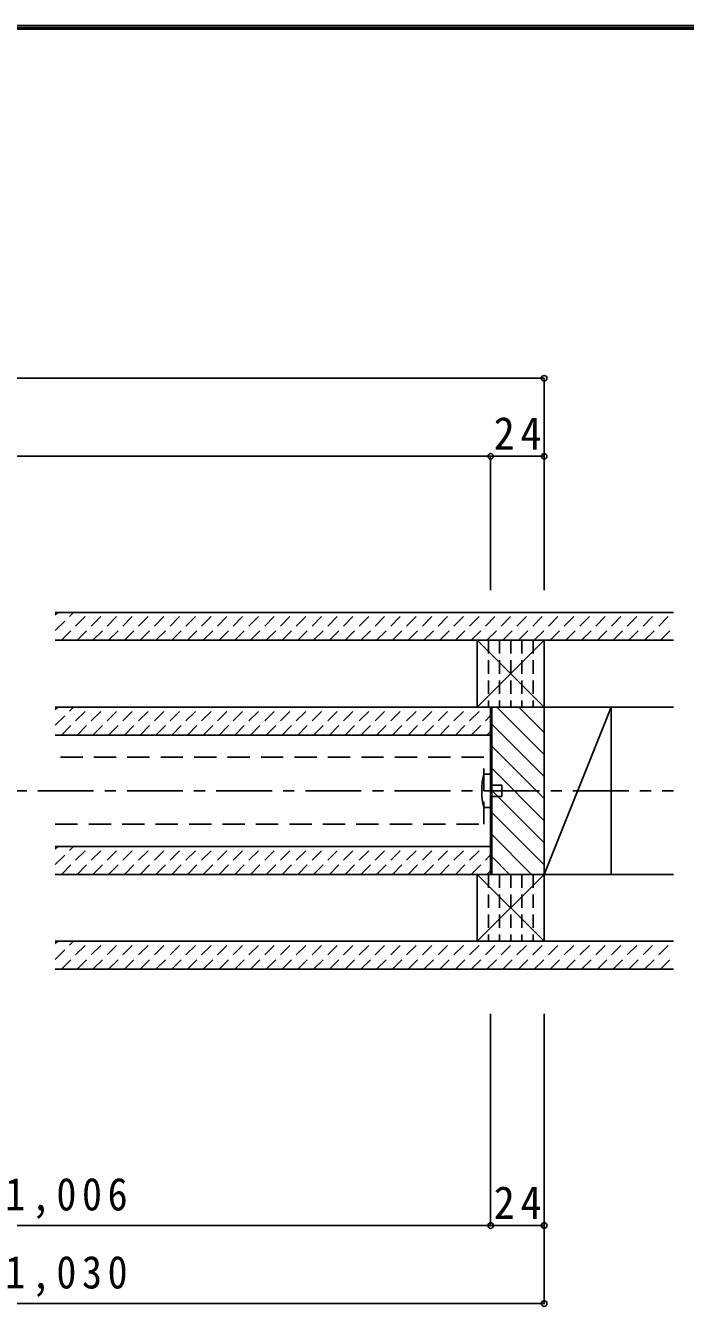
# Model space of a CAD drawing. Units: millimetres at full size, sheet at 1:5; details may follow other scales. Extents: x -973 to 977, y -718 to 696.
# Drawn here: x 274 to 570, y 121 to 696 of the extents above; entities that cross this region are included whole.
import ezdxf

# ---------------------------------------------------------------- set-up
doc = ezdxf.new("R2010")
doc.units = ezdxf.units.MM
doc.header["$LTSCALE"] = 5
doc.header["$PDMODE"] = 32
doc.header["$PDSIZE"] = 2.5
for name, pattern in [('CHAIN1', [8, 5, -1, 1, -1]), ('DASHED1', [1.8, 1.2, -0.6]), ('DASHED2', [3, 2, -1])]:
    doc.linetypes.add(name, pattern=pattern)
for name, color, linetype in [('0-1_通り芯', 4, 'CHAIN1'), ('0-2_柱', 3, 'Continuous'), ('0-3_仕上げ', 2, 'Continuous'), ('0-4_枠', 3, 'Continuous'), ('0-6_扉', 2, 'Continuous'), ('0-7_金物', 7, 'Continuous'), ('0-B_寸法', 7, 'Continuous'), ('0-C_ハッチ', 4, 'DASHED1'), ('F-1_枠', 6, 'Continuous')]:
    doc.layers.add(name, color=color, linetype=linetype)
doc.styles.add('ＭＳ ゴシック', font='')
doc.styles.get('ＭＳ ゴシック').set_extended_font_data('MS Gothic')

msp = doc.modelspace()

# ---------------------------------------------------------------- linework, layer by layer
at = {"layer": '0-1_通り芯'}
msp.add_line((-560.866, 352.667), (564.172, 352.667), dxfattribs=at)
at = {"layer": '0-2_柱'}
for p, q in [((476.204, 420.167), (506.204, 390.167)), ((506.204, 420.167), (476.204, 390.167)), ((536.204, 390.167), (506.204, 390.167)), ((506.204, 390.167), (506.204, 315.167)), ((476.204, 315.167), (506.204, 285.167)), ((506.204, 315.167), (476.204, 285.167))]:
    msp.add_line(p, q, dxfattribs=at)
at = {"layer": '0-2_柱', "linetype": 'DASHED1'}
for p, q in [((481.204, 420.167), (481.204, 390.167)), ((486.204, 420.167), (486.204, 390.167)), ((491.204, 420.167), (491.204, 390.167)), ((496.204, 420.167), (496.204, 390.167)), ((501.204, 420.167), (501.204, 390.167)), ((481.204, 315.167), (481.204, 285.167)), ((486.204, 315.167), (486.204, 285.167)), ((491.204, 315.167), (491.204, 285.167)), ((496.204, 315.167), (496.204, 285.167)), ((501.204, 315.167), (501.204, 285.167))]:
    msp.add_line(p, q, dxfattribs=at)
at = {"layer": '0-2_柱', "color": 7}
for p, q in [((506.204, 390.167), (564.204, 390.167)), ((536.204, 390.167), (506.204, 315.167)), ((506.204, 315.167), (564.204, 315.167))]:
    msp.add_line(p, q, dxfattribs=at)
for points in [[(476.204, 390.167), (506.204, 390.167), (506.204, 420.167), (476.204, 420.167)], [(476.204, 285.167), (506.204, 285.167), (506.204, 315.167), (476.204, 315.167)]]:
    msp.add_lwpolyline(points, close=True, dxfattribs=at)
at = {"layer": '0-2_柱'}
msp.add_lwpolyline([(506.204, 315.167), (536.204, 315.167), (536.204, 390.167)], dxfattribs=at)
at = {"layer": '0-3_仕上げ'}
for p, q in [((286.936, 432.667), (564.172, 432.667)), ((564.172, 420.167), (286.936, 420.167)), ((286.936, 390.167), (485.204, 390.167)), ((482.204, 377.667), (286.936, 377.667)), ((286.936, 327.667), (482.204, 327.667)), ((485.204, 315.167), (286.936, 315.167)), ((286.936, 285.167), (564.172, 285.167)), ((564.172, 272.667), (286.936, 272.667))]:
    msp.add_line(p, q, dxfattribs=at)
at = {"layer": '0-4_枠'}
for p, q in [((506.204, 390.167), (482.204, 390.167)), ((482.204, 390.167), (482.204, 315.167)), ((482.704, 390.167), (482.704, 315.167)), ((506.204, 390.167), (506.204, 315.167)), ((506.204, 315.167), (482.204, 315.167))]:
    msp.add_line(p, q, dxfattribs=at)
at = {"layer": '0-6_扉', "linetype": 'DASHED2'}
for p, q in [((479.204, 367.667), (286.936, 367.667)), ((479.204, 337.667), (479.204, 367.667)), ((286.936, 337.667), (479.204, 337.667))]:
    msp.add_line(p, q, dxfattribs=at)
at = {"layer": '0-7_金物'}
for p, q in [((479.204, 360.167), (482.204, 360.167)), ((482.204, 360.167), (482.204, 345.167)), ((487.204, 355.167), (482.204, 355.167)), ((487.204, 350.167), (487.204, 355.167)), ((482.204, 345.167), (479.204, 345.167)), ((482.204, 350.167), (487.204, 350.167))]:
    msp.add_line(p, q, dxfattribs=at)
msp.add_arc((506.829, 352.667), 28.625, 164.81071, 195.18929, dxfattribs=at)
at = {"layer": '0-B_寸法', "color": 4}
for p, q in [((-505.866, 537.667), (506.204, 537.667)), ((506.204, 537.667), (506.204, 442.667)), ((-475.866, 502.667), (482.204, 502.667)), ((482.204, 502.667), (482.204, 442.667)), ((482.204, 502.667), (506.204, 502.667)), ((482.204, 157.667), (482.204, 252.667)), ((506.204, 122.667), (506.204, 252.667)), ((77.669, 157.667), (482.204, 157.667)), ((482.204, 157.667), (506.204, 157.667)), ((77.669, 122.667), (506.204, 122.667))]:
    msp.add_line(p, q, dxfattribs=at)
at = {"layer": '0-B_寸法'}
for p in [(506.204, 537.667), (482.204, 502.667), (506.204, 502.667), (482.204, 157.667), (506.204, 157.667), (506.204, 122.667)]:
    msp.add_point(p, dxfattribs=at)
at = {"layer": '0-C_ハッチ'}
for p, q in [((286.936, 431.6), (288.003, 432.667)), ((286.936, 424.529), (295.074, 432.667)), ((289.645, 420.167), (302.145, 432.667)), ((296.716, 420.167), (309.216, 432.667)), ((303.787, 420.167), (316.287, 432.667)), ((310.858, 420.167), (323.358, 432.667)), ((317.929, 420.167), (330.429, 432.667)), ((325, 420.167), (337.5, 432.667)), ((332.072, 420.167), (344.572, 432.667)), ((339.143, 420.167), (351.643, 432.667)), ((346.214, 420.167), (358.714, 432.667)), ((353.285, 420.167), (365.785, 432.667)), ((360.356, 420.167), (372.856, 432.667)), ((367.427, 420.167), (379.927, 432.667)), ((374.498, 420.167), (386.998, 432.667)), ((381.569, 420.167), (394.069, 432.667)), ((388.64, 420.167), (401.14, 432.667)), ((395.711, 420.167), (408.211, 432.667)), ((402.782, 420.167), (415.282, 432.667)), ((409.853, 420.167), (422.353, 432.667)), ((416.924, 420.167), (429.424, 432.667)), ((423.995, 420.167), (436.495, 432.667)), ((431.066, 420.167), (443.566, 432.667)), ((438.138, 420.167), (450.638, 432.667)), ((445.209, 420.167), (457.709, 432.667)), ((452.28, 420.167), (464.78, 432.667)), ((459.351, 420.167), (471.851, 432.667)), ((466.422, 420.167), (478.922, 432.667)), ((473.493, 420.167), (485.993, 432.667)), ((480.564, 420.167), (493.064, 432.667)), ((487.635, 420.167), (500.135, 432.667)), ((494.706, 420.167), (507.206, 432.667)), ((501.777, 420.167), (514.277, 432.667)), ((508.848, 420.167), (521.348, 432.667)), ((515.919, 420.167), (528.419, 432.667)), ((522.99, 420.167), (535.49, 432.667)), ((530.061, 420.167), (542.561, 432.667)), ((537.133, 420.167), (549.633, 432.667)), ((544.204, 420.167), (556.704, 432.667)), ((551.275, 420.167), (563.775, 432.667)), ((558.346, 420.167), (564.172, 425.993)), ((286.936, 382.029), (295.074, 390.167)), ((286.936, 389.1), (288.003, 390.167)), ((289.645, 377.667), (302.145, 390.167)), ((296.716, 377.667), (309.216, 390.167)), ((303.787, 377.667), (316.287, 390.167)), ((310.858, 377.667), (323.358, 390.167)), ((317.929, 377.667), (330.429, 390.167)), ((325, 377.667), (337.5, 390.167)), ((332.072, 377.667), (344.572, 390.167)), ((339.143, 377.667), (351.643, 390.167)), ((346.214, 377.667), (358.714, 390.167)), ((353.285, 377.667), (365.785, 390.167)), ((360.356, 377.667), (372.856, 390.167)), ((367.427, 377.667), (379.927, 390.167)), ((374.498, 377.667), (386.998, 390.167)), ((381.569, 377.667), (394.069, 390.167)), ((388.64, 377.667), (401.14, 390.167)), ((395.711, 377.667), (408.211, 390.167)), ((402.782, 377.667), (415.282, 390.167)), ((409.853, 377.667), (422.353, 390.167)), ((416.924, 377.667), (429.424, 390.167)), ((423.995, 377.667), (436.495, 390.167)), ((431.066, 377.667), (443.566, 390.167)), ((438.138, 377.667), (450.638, 390.167)), ((445.209, 377.667), (457.709, 390.167)), ((452.28, 377.667), (464.78, 390.167)), ((459.351, 377.667), (471.851, 390.167)), ((466.422, 377.667), (478.922, 390.167)), ((473.493, 377.667), (482.204, 386.377)), ((480.564, 377.667), (482.204, 379.306)), ((286.936, 319.529), (295.074, 327.667)), ((286.936, 326.6), (288.003, 327.667)), ((289.645, 315.167), (302.145, 327.667)), ((296.716, 315.167), (309.216, 327.667)), ((303.787, 315.167), (316.287, 327.667)), ((310.858, 315.167), (323.358, 327.667)), ((317.929, 315.167), (330.429, 327.667)), ((325, 315.167), (337.5, 327.667)), ((332.072, 315.167), (344.572, 327.667)), ((339.143, 315.167), (351.643, 327.667)), ((346.214, 315.167), (358.714, 327.667)), ((353.285, 315.167), (365.785, 327.667)), ((360.356, 315.167), (372.856, 327.667)), ((367.427, 315.167), (379.927, 327.667)), ((374.498, 315.167), (386.998, 327.667)), ((381.569, 315.167), (394.069, 327.667)), ((388.64, 315.167), (401.14, 327.667)), ((395.711, 315.167), (408.211, 327.667)), ((402.782, 315.167), (415.282, 327.667)), ((409.853, 315.167), (422.353, 327.667)), ((416.924, 315.167), (429.424, 327.667)), ((423.995, 315.167), (436.495, 327.667)), ((431.066, 315.167), (443.566, 327.667)), ((438.138, 315.167), (450.638, 327.667)), ((445.209, 315.167), (457.709, 327.667)), ((452.28, 315.167), (464.78, 327.667)), ((459.351, 315.167), (471.851, 327.667)), ((466.422, 315.167), (478.922, 327.667)), ((473.493, 315.167), (482.204, 323.877)), ((480.564, 315.167), (482.204, 316.806)), ((286.936, 284.1), (288.003, 285.167)), ((286.936, 277.029), (295.074, 285.167)), ((289.645, 272.667), (302.145, 285.167)), ((296.716, 272.667), (309.216, 285.167)), ((303.787, 272.667), (316.287, 285.167)), ((310.858, 272.667), (323.358, 285.167)), ((317.929, 272.667), (330.429, 285.167)), ((325, 272.667), (337.5, 285.167)), ((332.072, 272.667), (344.572, 285.167)), ((339.143, 272.667), (351.643, 285.167)), ((346.214, 272.667), (358.714, 285.167)), ((353.285, 272.667), (365.785, 285.167)), ((360.356, 272.667), (372.856, 285.167)), ((367.427, 272.667), (379.927, 285.167)), ((374.498, 272.667), (386.998, 285.167)), ((381.569, 272.667), (394.069, 285.167)), ((388.64, 272.667), (401.14, 285.167)), ((395.711, 272.667), (408.211, 285.167)), ((402.782, 272.667), (415.282, 285.167)), ((409.853, 272.667), (422.353, 285.167)), ((416.924, 272.667), (429.424, 285.167)), ((423.995, 272.667), (436.495, 285.167)), ((431.066, 272.667), (443.566, 285.167)), ((438.138, 272.667), (450.638, 285.167)), ((445.209, 272.667), (457.709, 285.167)), ((452.28, 272.667), (464.78, 285.167)), ((459.351, 272.667), (471.851, 285.167)), ((466.422, 272.667), (478.922, 285.167)), ((473.493, 272.667), (485.993, 285.167)), ((480.564, 272.667), (493.064, 285.167)), ((487.635, 272.667), (500.135, 285.167)), ((494.706, 272.667), (507.206, 285.167)), ((501.777, 272.667), (514.277, 285.167)), ((508.848, 272.667), (521.348, 285.167)), ((515.919, 272.667), (528.419, 285.167)), ((522.99, 272.667), (535.49, 285.167)), ((530.061, 272.667), (542.561, 285.167)), ((537.133, 272.667), (549.633, 285.167)), ((544.204, 272.667), (556.704, 285.167)), ((551.275, 272.667), (563.775, 285.167)), ((558.346, 272.667), (564.172, 278.493))]:
    msp.add_line(p, q, dxfattribs=at)
at = {"layer": '0-C_ハッチ', "linetype": 'Continuous'}
for p, q in [((506.204, 368.947), (484.984, 390.167)), ((506.204, 378.847), (495.204, 389.847)), ((506.204, 359.048), (482.704, 382.548)), ((506.204, 349.148), (482.704, 372.648)), ((506.204, 339.249), (482.704, 362.749)), ((506.204, 329.349), (482.704, 352.849)), ((506.204, 319.45), (482.704, 342.95)), ((500.587, 315.167), (482.704, 333.05)), ((490.687, 315.167), (482.704, 323.151))]:
    msp.add_line(p, q, dxfattribs=at)
at = {"layer": 'F-1_枠'}
for p, q in [((-973.347, 695.833), (976.653, 695.833)), ((-973.347, 695), (976.653, 695)), ((-973.347, 694.167), (976.653, 694.167))]:
    msp.add_line(p, q, dxfattribs=at)

# ---------------------------------------------------------------- texts
at = {"layer": '0-B_寸法', "char_height": 14.66, "attachment_point": 7, "style": 'ＭＳ ゴシック'}
for s, insert in [('\\T1.27;\\W0.95;24', (483.579, 505.667)), ('\\T1.28;\\W0.9;1,006', (264.436, 160.667)), ('\\T1.27;\\W0.95;24', (483.579, 160.667)), ('\\T1.28;\\W0.9;1,030', (264.436, 125.667))]:
    msp.add_mtext(s, dxfattribs=dict(at, insert=insert))

doc.saveas('drawing.dxf')
